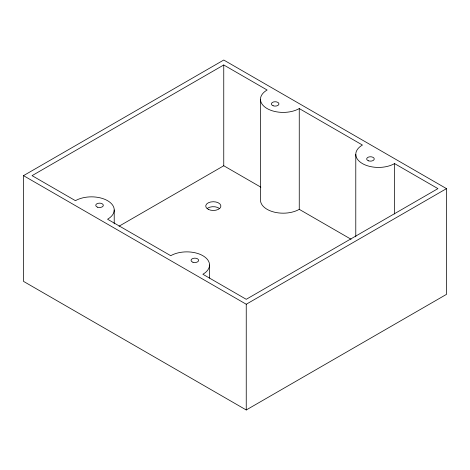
<?xml version="1.0" encoding="UTF-8"?>
<svg xmlns="http://www.w3.org/2000/svg" width="470" height="470" viewBox="0 0 470 470"><rect width="100%" height="100%" fill="white"/><g stroke="black" fill="none" stroke-linecap="round" stroke-linejoin="round"><path stroke-width="0.7" d="M23.5 175.645L223.755 60.031L446.5 188.629L446.5 294.355L246.245 409.969L23.5 281.371L23.5 175.645L246.245 304.243L446.5 188.629M223.755 64.977L32.066 175.645L75.441 200.684A22.719 13.113 0 0 1 107.565 200.684A22.719 13.113 0 0 1 107.565 219.232L170.745 255.709A22.719 13.113 0 0 1 202.876 255.709A22.719 13.113 0 0 1 202.876 274.257L246.245 299.302L437.934 188.629L394.559 163.589A22.719 13.113 0 0 1 362.435 163.589A22.719 13.113 0 0 1 362.435 145.042L299.255 108.564A22.719 13.113 0 0 1 267.125 108.564A22.719 13.113 0 0 1 267.125 90.017L223.755 64.977L223.755 165.757L119.028 226.223M223.755 165.757L260.838 187.166M260.474 99.288L260.474 200.067A22.719 13.113 0 0 0 274.498 212.187A22.719 13.113 0 0 0 299.255 209.344L351.061 239.254M394.559 163.589L394.559 213.979M355.784 154.313L355.784 236.839M299.255 108.564L299.255 209.344M246.245 304.243L246.245 409.969M209.526 264.986L209.526 278.128M114.216 209.961L114.216 223.838M207.511 208.234A7.573 4.371 0 0 1 219.513 208.533M208.451 209.45A7.573 4.371 0 0 0 220.771 206.853A7.573 4.371 0 0 0 210.719 201.988A7.573 4.371 0 0 0 208.451 209.45M273.111 105.762A3.784 2.186 0 0 0 278.939 104.029A3.784 2.186 0 0 0 273.423 101.984A3.784 2.186 0 0 0 273.111 105.762M368.574 160.846A3.784 2.186 0 0 0 374.255 158.954A3.784 2.186 0 0 0 368.574 157.056A3.784 2.186 0 0 0 368.574 160.846M192.947 262.242A3.784 2.186 0 0 0 198.628 260.351A3.784 2.186 0 0 0 192.947 258.453A3.784 2.186 0 0 0 192.947 262.242M97.642 207.217A3.784 2.186 0 0 0 103.318 205.32A3.784 2.186 0 0 0 97.642 203.428A3.784 2.186 0 0 0 97.642 207.217"/></g></svg>
